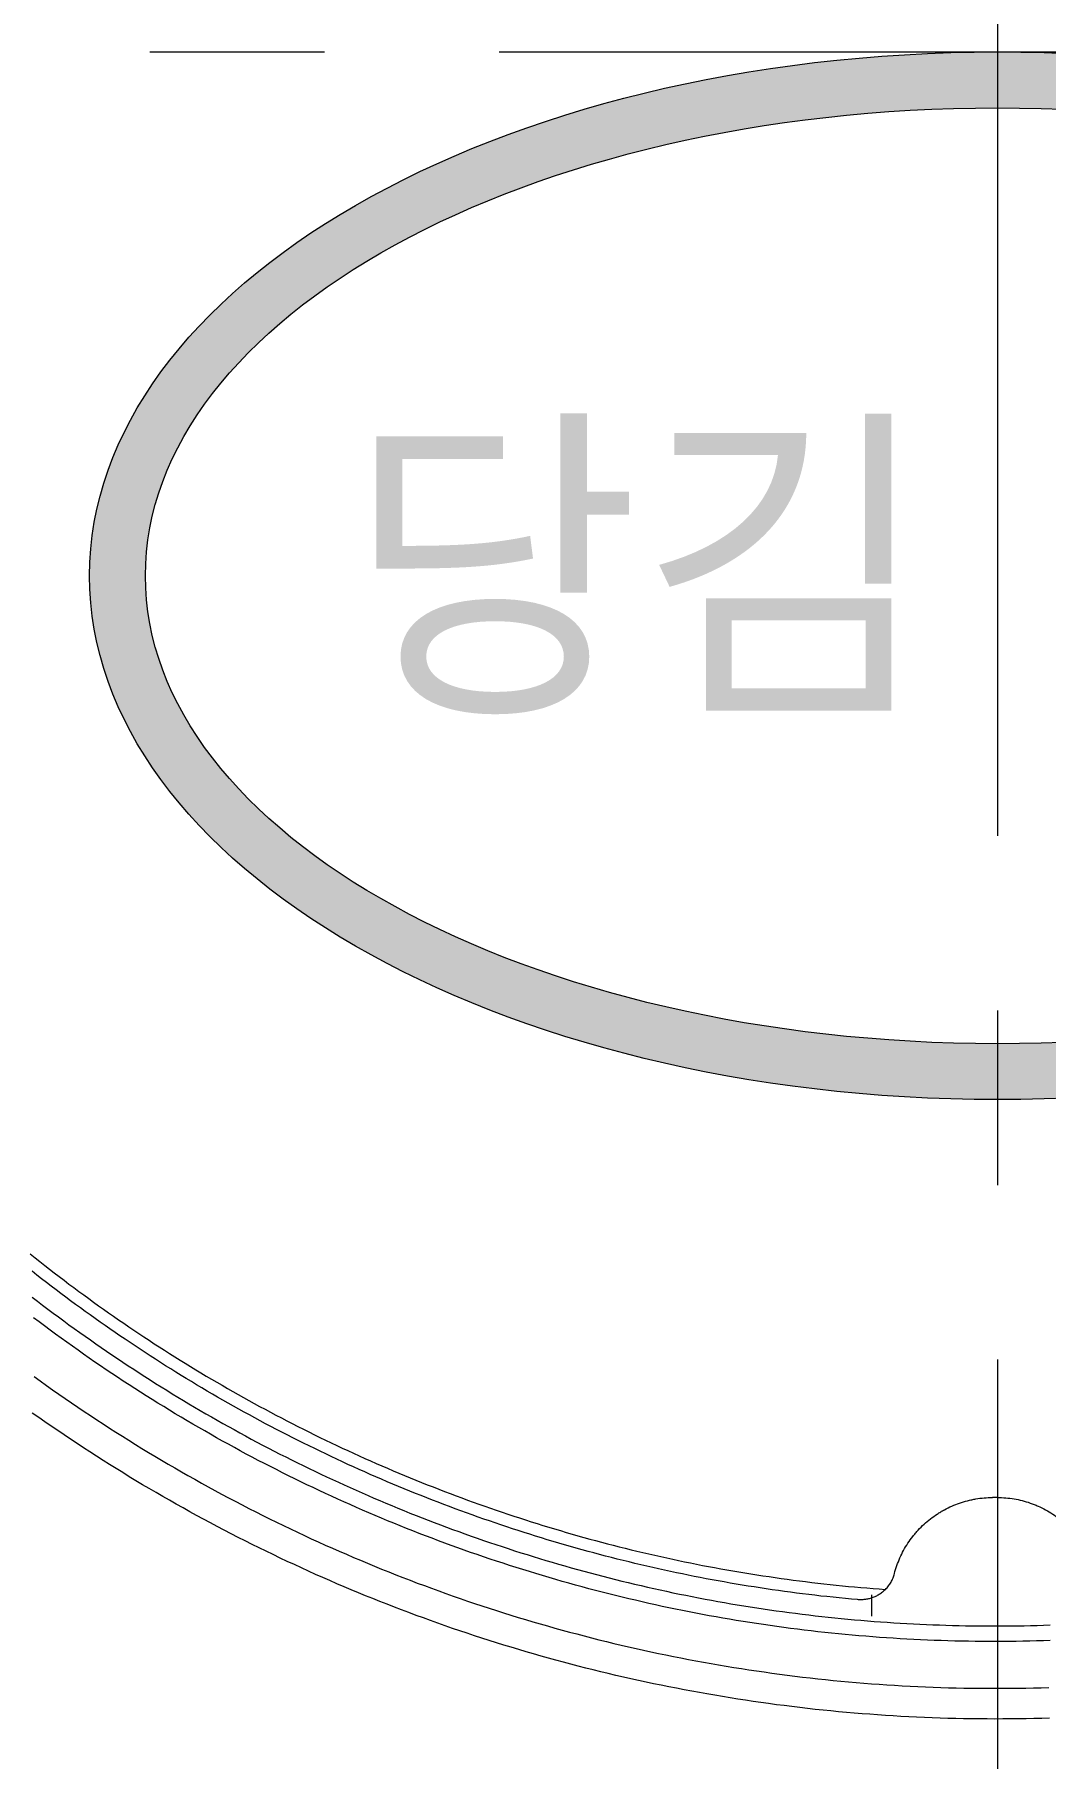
# Model space of a CAD drawing. Header units: millimetres. Extents: x 2029 to 2623, y -1230 to -810.
# Drawn here: x 2193.89 to 2208.36, y -1132.99 to -1108.3 of the extents above; entities that cross this region are included whole.
import ezdxf

# ---------------------------------------------------------------- set-up
doc = ezdxf.new("R2010")
doc.units = ezdxf.units.MM
doc.header["$LTSCALE"] = 10
doc.linetypes.add('CENTER', pattern=[2, 1.25, -0.25, 0.25, -0.25])
for name, color, linetype in [('00_COMPONENTS', 7, 'Continuous'), ('CENTER', 1, 'CENTER'), ('CL', 1, 'CENTER'), ('D', 2, 'Continuous')]:
    doc.layers.add(name, color=color, linetype=linetype)

msp = doc.modelspace()

# ---------------------------------------------------------------- hatches: boundary and pattern name
at = {"layer": 'D', "lineweight": 5}
h = msp.add_hatch(color=256, dxfattribs=at)
h.dxf.hatch_style = 1
h.paths.add_polyline_path([(2209.709, -1099.468), (2208.655, -1099.468), (2208.604, -1099.519, -0.283727), (2208.766, -1100.111), (2208.766, -1101.879, -0.280715), (2208.559, -1102.54), (2208.559, -1102.553), (2209.684, -1102.553, 0.442993), (2211.443, -1100.983, 0.459327)])
h.paths.add_polyline_path([(2209.243, -1099.858), (2209.666, -1099.806, -0.485797), (2210.909, -1101.04, -0.453459), (2209.586, -1102.216), (2209.243, -1102.184)], flags=16)
h.paths.add_polyline_path([(2207.676, -1097.676), (2207.23, -1097.676), (2207.23, -1097.69, -0.29577), (2207.437, -1098.337), (2207.437, -1100.686), (2207.676, -1100.447)])
h.paths.add_polyline_path([(2207.676, -1096.169), (2207.182, -1096.661), (2207.676, -1097.155)])
h.paths.add_polyline_path([(2207.676, -1096.169), (2207.676, -1096.169), (2207.676, -1097.155), (2207.676, -1097.155), (2208.17, -1096.662)])
h.paths.add_polyline_path([(2207.915, -1100.208), (2207.676, -1100.447), (2207.676, -1102.551), (2208.122, -1102.551), (2208.122, -1102.537, -0.290341), (2207.915, -1101.895)])
h.paths.add_polyline_path([(2207.676, -1100.447), (2207.437, -1100.686), (2207.437, -1101.895, -0.293084), (2207.23, -1102.537), (2207.23, -1102.551), (2207.676, -1102.551)])
h.paths.add_polyline_path([(2207.915, -1098.337, -0.288504), (2208.122, -1097.69), (2208.122, -1097.676), (2207.676, -1097.676), (2207.676, -1100.447), (2207.915, -1100.208)])
h.paths.add_polyline_path([(2213.588, -1099.726, -0.035458), (2213.763, -1099.748), (2214.075, -1099.436, 0.070819), (2213.621, -1099.389, 0.421412), (2211.863, -1101.001, 0.085426), (2211.962, -1101.549), (2212.399, -1101.112, -0.030067), (2212.397, -1100.96, -0.443865)])
h.paths.add_polyline_path([(2212.399, -1101.112), (2211.962, -1101.549, 0.327222), (2213.574, -1102.629, 0.419766), (2215.3, -1100.978, 0.339272), (2214.075, -1099.436), (2213.763, -1099.748, -0.381923), (2214.765, -1101.072, -0.44362), (2213.598, -1102.291, -0.378048)])
h.paths.add_polyline_path([(2216.629, -1102.27, -0.152451), (2215.458, -1101.833), (2215.604, -1102.459, 0.057412), (2216.286, -1102.613)])
h.paths.add_polyline_path([(2218.211, -1101.429, 0.098614), (2217.981, -1100.918), (2217.519, -1101.381, -0.053331), (2217.602, -1101.614, -0.384932), (2216.709, -1102.273, -0.009581), (2216.629, -1102.27), (2216.286, -1102.613, 0.029314), (2216.644, -1102.631, 0.40639)])
h.paths.add_polyline_path([(2217.087, -1100.343, -0.278524), (2216.152, -1099.513, -0.426841), (2216.961, -1098.931, -0.173961), (2217.864, -1099.262), (2217.864, -1098.696), (2217.009, -1098.573, 0.420899), (2215.543, -1099.578, 0.317624), (2216.669, -1100.741, -0.241901), (2217.519, -1101.381), (2217.981, -1100.918, 0.192215)])
h.paths.add_polyline_path([(2206.097, -1098.964, 0.325259), (2206.566, -1098.356, 0.448332), (2205.586, -1097.676), (2205.059, -1097.676), (2204.69, -1098.045, -0.117096), (2204.681, -1098.332), (2204.681, -1100.1, -0.291562), (2204.475, -1100.747), (2204.475, -1100.761), (2205.248, -1100.761, 0.11383), (2206.299, -1100.616, 0.285054), (2206.861, -1099.795, 0.372929)])
h.paths.add_polyline_path([(2206.341, -1099.837, -0.477527), (2205.568, -1100.423), (2205.159, -1100.386), (2205.159, -1099.228), (2205.488, -1099.209, -0.446211)], flags=16)
h.paths.add_polyline_path([(2205.314, -1098.919), (2205.159, -1098.919), (2205.159, -1098), (2205.474, -1097.966, -0.454212), (2206.055, -1098.431, -0.41405)], flags=16)
h.paths.add_polyline_path([(2205.059, -1097.676), (2204.475, -1097.676), (2204.475, -1097.69, -0.172212), (2204.69, -1098.045)], flags=17)
h.paths.add_polyline_path([(2202.447, -1097.596, 0.421604), (2200.688, -1099.209, 0.343841), (2201.944, -1100.791), (2202.257, -1100.478, -0.374627), (2201.223, -1099.167, -0.443793), (2202.414, -1097.934, -0.390315), (2203.595, -1099.14), (2204.041, -1098.694, 0.332018)])
h.paths.add_polyline_path([(2204.126, -1099.186, 0.077541), (2204.041, -1098.694), (2203.595, -1099.14, -0.028036), (2203.591, -1099.279, -0.443543), (2202.423, -1100.498, -0.033066), (2202.257, -1100.478), (2201.944, -1100.791, 0.070265), (2202.401, -1100.836, 0.419553)])
h.paths.add_polyline_path([(2198.131, -1096.855), (2196.77, -1096.855, -0.236718), (2196.962, -1097.447), (2196.961, -1097.553), (2196.96, -1097.643), (2196.96, -1099.899), (2196.96, -1100.002), (2196.961, -1100.097, -0.244078), (2196.736, -1100.728), (2198.101, -1100.728, 0.439722), (2200.312, -1098.756, 0.459902)])
h.paths.add_polyline_path([(2199.78, -1098.828, -0.445845), (2197.979, -1100.388), (2197.515, -1100.345), (2197.487, -1100.339), (2197.487, -1097.269), (2197.514, -1097.263), (2198.086, -1097.195, -0.48335)], flags=16)
h.paths.add_polyline_path([(2197.238, -1101.587), (2196.879, -1101.587), (2196.879, -1101.59, -0.308202), (2196.944, -1101.786), (2196.944, -1102.339), (2196.879, -1102.546), (2196.879, -1102.55), (2197.231, -1102.55, 0.44202), (2197.78, -1102.059, 0.46008)])
h.paths.add_polyline_path([(2197.613, -1102.077, -0.453726), (2197.2, -1102.445), (2197.093, -1102.434), (2197.093, -1101.708), (2197.225, -1101.691, -0.486245)], flags=16)
h.paths.add_polyline_path([(2198.321, -1101.587), (2198.091, -1101.587), (2198.091, -1101.59, -0.512502), (2198.112, -1101.727), (2197.868, -1102.338), (2197.726, -1102.546), (2197.83, -1102.55), (2197.995, -1102.55), (2197.995, -1102.546, -0.551776), (2197.966, -1102.395), (2198.042, -1102.188), (2198.41, -1102.188), (2198.49, -1102.395, -0.621846), (2198.47, -1102.546), (2198.47, -1102.55), (2198.771, -1102.55), (2198.771, -1102.546), (2198.627, -1102.338)])
h.paths.add_polyline_path([(2198.08, -1102.08), (2198.225, -1101.711), (2198.369, -1102.08)], flags=16)
h.paths.add_polyline_path([(2199.293, -1101.966), (2199.289, -1101.966), (2199.224, -1101.974), (2199.05, -1101.974), (2199.05, -1101.702), (2199.2, -1101.691), (2199.373, -1101.75), (2199.377, -1101.75), (2199.377, -1101.579), (2199.373, -1101.579), (2199.304, -1101.587), (2198.834, -1101.587), (2198.834, -1101.59, -0.295922), (2198.901, -1101.793), (2198.901, -1102.345, -0.297266), (2198.834, -1102.546), (2198.834, -1102.55), (2199.446, -1102.55), (2199.511, -1102.359), (2199.508, -1102.359), (2199.237, -1102.445), (2199.05, -1102.428), (2199.05, -1102.08), (2199.159, -1102.08), (2199.289, -1102.121), (2199.293, -1102.121)])
h.paths.add_polyline_path([(2199.813, -1101.793, -0.292936), (2199.878, -1101.59), (2199.878, -1101.587), (2199.599, -1101.587), (2199.599, -1101.59, -0.291903), (2199.664, -1101.793), (2199.664, -1102.345, -0.293234), (2199.599, -1102.546), (2199.599, -1102.55), (2200.184, -1102.55), (2200.212, -1102.523), (2200.277, -1102.355), (2200.273, -1102.355), (2200.013, -1102.445), (2199.813, -1102.432)])
h.paths.add_polyline_path([(2200.565, -1101.793, -0.285971), (2200.63, -1101.59), (2200.63, -1101.587), (2200.352, -1101.587), (2200.352, -1101.59, -0.294911), (2200.416, -1101.793), (2200.416, -1102.318), (2200.565, -1102.169)])
h.paths.add_polyline_path([(2200.565, -1102.345), (2200.565, -1102.169), (2200.416, -1102.318), (2200.416, -1102.345, -0.289174), (2200.352, -1102.546), (2200.352, -1102.55), (2200.63, -1102.55), (2200.63, -1102.546, -0.28827)])
h.paths.add_polyline_path([(2200.949, -1101.785), (2200.822, -1101.913), (2200.763, -1102.341), (2200.681, -1102.546), (2200.681, -1102.55), (2200.92, -1102.55), (2200.92, -1102.546), (2200.873, -1102.362)])
h.paths.add_polyline_path([(2201.08, -1101.655), (2201.079, -1101.653), (2201.058, -1101.587), (2200.801, -1101.587), (2200.801, -1101.59), (2200.847, -1101.727), (2200.822, -1101.913), (2200.949, -1101.785), (2200.957, -1101.731), (2200.971, -1101.764)])
h.paths.add_polyline_path([(2201.08, -1101.655), (2200.971, -1101.764), (2201.235, -1102.393), (2201.364, -1102.569), (2201.692, -1101.73), (2201.776, -1102.436), (2201.716, -1102.546), (2201.716, -1102.55), (2201.998, -1102.55), (2201.998, -1102.546), (2201.924, -1102.397), (2201.827, -1101.677), (2201.873, -1101.59), (2201.873, -1101.587), (2201.619, -1101.587), (2201.597, -1101.678), (2201.354, -1102.3)])
edge = h.paths.add_edge_path()
edge.add_ellipse((2207.676, -1116.051), major_axis=(-13, 0), ratio=0.576923, start_angle=270, end_angle=450)
edge.add_line((2207.676, -1123.551), (2207.676, -1122.751))
edge.add_ellipse((2207.676, -1116.051), major_axis=(-12.2, 0), ratio=0.54918, start_angle=270.0001, end_angle=450, ccw=False)
edge.add_line((2207.676, -1109.351), (2207.676, -1108.551))
edge = h.paths.add_edge_path()
edge.add_ellipse((2207.676, -1116.051), major_axis=(-13, 0), ratio=0.576923, start_angle=90.0002, end_angle=269.9998)
edge.add_line((2207.676, -1108.551), (2207.676, -1109.351))
edge.add_ellipse((2207.676, -1116.051), major_axis=(-12.2, 0), ratio=0.54918, start_angle=90.0002, end_angle=269.9999, ccw=False)
edge.add_line((2207.676, -1122.751), (2207.676, -1123.551))

# ---------------------------------------------------------------- linework, layer by layer
at = {"layer": '00_COMPONENTS', "lineweight": 5}
msp.add_line((2205.875, -1130.949), (2205.875, -1130.644), dxfattribs=at)
for points in [[(2193.826, -1125.761), (2193.895, -1125.816), (2193.964, -1125.871), (2194.033, -1125.925), (2194.102, -1125.979), (2194.171, -1126.033), (2194.241, -1126.086), (2194.311, -1126.139), (2194.381, -1126.192), (2194.451, -1126.244), (2194.521, -1126.297), (2194.592, -1126.348), (2194.663, -1126.4), (2194.734, -1126.451), (2194.805, -1126.503), (2194.876, -1126.553), (2194.948, -1126.604), (2195.019, -1126.654), (2195.091, -1126.704), (2195.164, -1126.754), (2195.236, -1126.803), (2195.309, -1126.852), (2195.381, -1126.901), (2195.454, -1126.949), (2195.527, -1126.998), (2195.601, -1127.046), (2195.674, -1127.093), (2195.748, -1127.141), (2195.822, -1127.188), (2195.896, -1127.234), (2195.971, -1127.281), (2196.045, -1127.327), (2196.12, -1127.373), (2196.195, -1127.419), (2196.27, -1127.464), (2196.345, -1127.509), (2196.421, -1127.554), (2196.497, -1127.598), (2196.573, -1127.642), (2196.649, -1127.686), (2196.725, -1127.73), (2196.802, -1127.773), (2196.879, -1127.816), (2196.956, -1127.859), (2197.033, -1127.902), (2197.11, -1127.944), (2197.188, -1127.986), (2197.266, -1128.027), (2197.344, -1128.068), (2197.422, -1128.109), (2197.5, -1128.15), (2197.579, -1128.19), (2197.658, -1128.231), (2197.737, -1128.27), (2197.816, -1128.31), (2197.895, -1128.349), (2197.975, -1128.388), (2198.055, -1128.427), (2198.135, -1128.465), (2198.215, -1128.503), (2198.295, -1128.541), (2198.376, -1128.578), (2198.456, -1128.615), (2198.537, -1128.652), (2198.618, -1128.689), (2198.699, -1128.725), (2198.78, -1128.76), (2198.861, -1128.796), (2198.942, -1128.831), (2199.023, -1128.865), (2199.104, -1128.899), (2199.186, -1128.933), (2199.267, -1128.967), (2199.349, -1129), (2199.431, -1129.033), (2199.512, -1129.066), (2199.594, -1129.098), (2199.676, -1129.13), (2199.758, -1129.162), (2199.84, -1129.193), (2199.923, -1129.224), (2200.005, -1129.254), (2200.087, -1129.285), (2200.17, -1129.314), (2200.252, -1129.344), (2200.335, -1129.373), (2200.418, -1129.402), (2200.5, -1129.431), (2200.583, -1129.459), (2200.666, -1129.487), (2200.749, -1129.515), (2200.833, -1129.542), (2200.916, -1129.569), (2200.999, -1129.595), (2201.083, -1129.622), (2201.166, -1129.648), (2201.25, -1129.673), (2201.333, -1129.698), (2201.417, -1129.723), (2201.501, -1129.748), (2201.585, -1129.772), (2201.669, -1129.796), (2201.753, -1129.82), (2201.837, -1129.843), (2201.922, -1129.866), (2202.006, -1129.888), (2202.091, -1129.91), (2202.175, -1129.932), (2202.26, -1129.954), (2202.345, -1129.975), (2202.429, -1129.996), (2202.514, -1130.016), (2202.599, -1130.037), (2202.684, -1130.057), (2202.77, -1130.076), (2202.855, -1130.095), (2202.94, -1130.114), (2203.026, -1130.133), (2203.111, -1130.151), (2203.197, -1130.169), (2203.283, -1130.186), (2203.368, -1130.203), (2203.454, -1130.22), (2203.54, -1130.236), (2203.626, -1130.253), (2203.713, -1130.268), (2203.799, -1130.284), (2203.885, -1130.299), (2203.972, -1130.314), (2204.058, -1130.328), (2204.145, -1130.342), (2204.231, -1130.356), (2204.318, -1130.369), (2204.405, -1130.382), (2204.492, -1130.395), (2204.579, -1130.407), (2204.666, -1130.419), (2204.753, -1130.431), (2204.841, -1130.442), (2204.928, -1130.453), (2205.016, -1130.464), (2205.103, -1130.474), (2205.191, -1130.484), (2205.279, -1130.494), (2205.367, -1130.503), (2205.455, -1130.512), (2205.543, -1130.521), (2205.631, -1130.529), (2205.719, -1130.537), (2205.807, -1130.544), (2205.896, -1130.551), (2205.984, -1130.558), (2206.073, -1130.565)], [(2205.673, -1130.711), (2205.586, -1130.703), (2205.498, -1130.695), (2205.41, -1130.686), (2205.323, -1130.677), (2205.235, -1130.668), (2205.148, -1130.659), (2205.061, -1130.649), (2204.973, -1130.638), (2204.886, -1130.628), (2204.799, -1130.617), (2204.712, -1130.605), (2204.626, -1130.594), (2204.539, -1130.581), (2204.452, -1130.569), (2204.366, -1130.556), (2204.279, -1130.543), (2204.193, -1130.53), (2204.107, -1130.516), (2204.02, -1130.502), (2203.934, -1130.488), (2203.848, -1130.473), (2203.763, -1130.458), (2203.677, -1130.443), (2203.591, -1130.427), (2203.505, -1130.411), (2203.42, -1130.395), (2203.335, -1130.378), (2203.249, -1130.361), (2203.164, -1130.343), (2203.079, -1130.326), (2202.994, -1130.308), (2202.909, -1130.289), (2202.824, -1130.271), (2202.739, -1130.252), (2202.654, -1130.232), (2202.57, -1130.213), (2202.485, -1130.193), (2202.401, -1130.172), (2202.317, -1130.151), (2202.232, -1130.13), (2202.148, -1130.109), (2202.064, -1130.087), (2201.98, -1130.065), (2201.896, -1130.043), (2201.813, -1130.02), (2201.729, -1129.998), (2201.645, -1129.974), (2201.562, -1129.951), (2201.478, -1129.927), (2201.395, -1129.902), (2201.312, -1129.878), (2201.229, -1129.853), (2201.146, -1129.827), (2201.063, -1129.802), (2200.98, -1129.776), (2200.897, -1129.75), (2200.814, -1129.723), (2200.732, -1129.696), (2200.649, -1129.669), (2200.567, -1129.641), (2200.485, -1129.613), (2200.402, -1129.585), (2200.32, -1129.557), (2200.238, -1129.528), (2200.156, -1129.499), (2200.074, -1129.469), (2199.993, -1129.439), (2199.911, -1129.409), (2199.829, -1129.379), (2199.748, -1129.348), (2199.666, -1129.317), (2199.585, -1129.285), (2199.504, -1129.254), (2199.423, -1129.222), (2199.341, -1129.189), (2199.261, -1129.156), (2199.18, -1129.123), (2199.099, -1129.09), (2199.018, -1129.056), (2198.938, -1129.022), (2198.857, -1128.988), (2198.777, -1128.953), (2198.696, -1128.918), (2198.616, -1128.883), (2198.536, -1128.847), (2198.456, -1128.811), (2198.376, -1128.774), (2198.296, -1128.738), (2198.216, -1128.701), (2198.137, -1128.663), (2198.057, -1128.625), (2197.978, -1128.587), (2197.899, -1128.549), (2197.82, -1128.51), (2197.741, -1128.472), (2197.663, -1128.432), (2197.584, -1128.393), (2197.506, -1128.353), (2197.428, -1128.313), (2197.351, -1128.273), (2197.273, -1128.232), (2197.196, -1128.192), (2197.119, -1128.151), (2197.042, -1128.109), (2196.965, -1128.067), (2196.889, -1128.025), (2196.813, -1127.983), (2196.736, -1127.941), (2196.661, -1127.898), (2196.585, -1127.855), (2196.509, -1127.811), (2196.434, -1127.768), (2196.359, -1127.724), (2196.284, -1127.679), (2196.209, -1127.635), (2196.135, -1127.59), (2196.06, -1127.545), (2195.986, -1127.5), (2195.912, -1127.454), (2195.838, -1127.408), (2195.765, -1127.362), (2195.691, -1127.315), (2195.618, -1127.269), (2195.545, -1127.222), (2195.472, -1127.174), (2195.4, -1127.127), (2195.327, -1127.079), (2195.255, -1127.031), (2195.183, -1126.982), (2195.111, -1126.934), (2195.04, -1126.885), (2194.968, -1126.835), (2194.897, -1126.786), (2194.826, -1126.736), (2194.755, -1126.686), (2194.685, -1126.635), (2194.614, -1126.585), (2194.544, -1126.534), (2194.474, -1126.483), (2194.404, -1126.431), (2194.334, -1126.379), (2194.265, -1126.327), (2194.195, -1126.275), (2194.126, -1126.222), (2194.057, -1126.169), (2193.989, -1126.116), (2193.92, -1126.063), (2193.852, -1126.009)], [(2193.854, -1126.38), (2193.929, -1126.437), (2194.003, -1126.494), (2194.078, -1126.55), (2194.154, -1126.607), (2194.229, -1126.663), (2194.305, -1126.719), (2194.381, -1126.774), (2194.457, -1126.829), (2194.534, -1126.884), (2194.611, -1126.939), (2194.687, -1126.993), (2194.764, -1127.047), (2194.841, -1127.1), (2194.919, -1127.153), (2194.996, -1127.206), (2195.074, -1127.258), (2195.152, -1127.31), (2195.23, -1127.362), (2195.308, -1127.413), (2195.386, -1127.464), (2195.465, -1127.515), (2195.544, -1127.565), (2195.622, -1127.615), (2195.702, -1127.664), (2195.781, -1127.714), (2195.86, -1127.762), (2195.94, -1127.811), (2196.019, -1127.859), (2196.099, -1127.907), (2196.18, -1127.955), (2196.26, -1128.002), (2196.34, -1128.049), (2196.421, -1128.095), (2196.502, -1128.141), (2196.583, -1128.187), (2196.664, -1128.232), (2196.745, -1128.277), (2196.827, -1128.322), (2196.908, -1128.367), (2196.99, -1128.411), (2197.072, -1128.454), (2197.154, -1128.498), (2197.237, -1128.541), (2197.319, -1128.583), (2197.402, -1128.626), (2197.485, -1128.668), (2197.568, -1128.709), (2197.651, -1128.751), (2197.734, -1128.792), (2197.818, -1128.832), (2197.902, -1128.873), (2197.985, -1128.913), (2198.069, -1128.952), (2198.154, -1128.991), (2198.238, -1129.03), (2198.323, -1129.069), (2198.407, -1129.107), (2198.492, -1129.145), (2198.577, -1129.183), (2198.663, -1129.22), (2198.748, -1129.257), (2198.834, -1129.293), (2198.92, -1129.33), (2199.005, -1129.365), (2199.092, -1129.401), (2199.178, -1129.436), (2199.264, -1129.471), (2199.351, -1129.505), (2199.438, -1129.54), (2199.525, -1129.573), (2199.612, -1129.607), (2199.699, -1129.64), (2199.787, -1129.673), (2199.874, -1129.705), (2199.962, -1129.737), (2200.05, -1129.769), (2200.138, -1129.8), (2200.227, -1129.831), (2200.315, -1129.862), (2200.404, -1129.892), (2200.493, -1129.922), (2200.582, -1129.952), (2200.671, -1129.981), (2200.761, -1130.01), (2200.85, -1130.039), (2200.94, -1130.067), (2201.03, -1130.095), (2201.12, -1130.122), (2201.21, -1130.15), (2201.301, -1130.176), (2201.391, -1130.203), (2201.481, -1130.229), (2201.572, -1130.254), (2201.662, -1130.279), (2201.753, -1130.304), (2201.844, -1130.329), (2201.935, -1130.353), (2202.025, -1130.376), (2202.116, -1130.4), (2202.207, -1130.423), (2202.298, -1130.445), (2202.39, -1130.467), (2202.481, -1130.489), (2202.572, -1130.511), (2202.664, -1130.532), (2202.755, -1130.552), (2202.847, -1130.572), (2202.938, -1130.592), (2203.03, -1130.612), (2203.122, -1130.631), (2203.213, -1130.649), (2203.305, -1130.668), (2203.397, -1130.685), (2203.489, -1130.703), (2203.582, -1130.72), (2203.674, -1130.737), (2203.766, -1130.753), (2203.859, -1130.769), (2203.951, -1130.785), (2204.043, -1130.8), (2204.136, -1130.815), (2204.229, -1130.829), (2204.322, -1130.843), (2204.414, -1130.857), (2204.507, -1130.87), (2204.6, -1130.883), (2204.693, -1130.895), (2204.786, -1130.907), (2204.88, -1130.919), (2204.973, -1130.93), (2205.066, -1130.941), (2205.16, -1130.952), (2205.253, -1130.962), (2205.347, -1130.972), (2205.44, -1130.981), (2205.534, -1130.99), (2205.628, -1130.999), (2205.722, -1131.007), (2205.816, -1131.015), (2205.909, -1131.022), (2206.003, -1131.029), (2206.097, -1131.036), (2206.191, -1131.042), (2206.284, -1131.048), (2206.378, -1131.053), (2206.472, -1131.058), (2206.565, -1131.063), (2206.659, -1131.067), (2206.752, -1131.071), (2206.846, -1131.074), (2206.939, -1131.077), (2207.033, -1131.08), (2207.126, -1131.082), (2207.219, -1131.084), (2207.313, -1131.086), (2207.406, -1131.087), (2207.499, -1131.088), (2207.592, -1131.088), (2207.686, -1131.088), (2207.779, -1131.088), (2207.872, -1131.087), (2207.965, -1131.086), (2208.058, -1131.084), (2208.151, -1131.082), (2208.244, -1131.08), (2208.337, -1131.078), (2208.43, -1131.074)], [(2208.431, -1131.297), (2208.334, -1131.3), (2208.237, -1131.303), (2208.139, -1131.306), (2208.042, -1131.307), (2207.944, -1131.309), (2207.847, -1131.31), (2207.749, -1131.311), (2207.652, -1131.311), (2207.554, -1131.311), (2207.456, -1131.31), (2207.359, -1131.309), (2207.261, -1131.308), (2207.163, -1131.306), (2207.066, -1131.304), (2206.968, -1131.301), (2206.87, -1131.298), (2206.772, -1131.294), (2206.674, -1131.291), (2206.576, -1131.286), (2206.478, -1131.281), (2206.38, -1131.276), (2206.282, -1131.271), (2206.184, -1131.265), (2206.086, -1131.258), (2205.988, -1131.251), (2205.89, -1131.244), (2205.791, -1131.236), (2205.693, -1131.228), (2205.595, -1131.219), (2205.497, -1131.21), (2205.398, -1131.201), (2205.3, -1131.191), (2205.202, -1131.18), (2205.105, -1131.17), (2205.007, -1131.159), (2204.909, -1131.147), (2204.811, -1131.135), (2204.714, -1131.123), (2204.616, -1131.11), (2204.519, -1131.096), (2204.422, -1131.083), (2204.324, -1131.069), (2204.227, -1131.054), (2204.13, -1131.039), (2204.033, -1131.024), (2203.936, -1131.008), (2203.839, -1130.992), (2203.743, -1130.975), (2203.646, -1130.958), (2203.549, -1130.941), (2203.453, -1130.923), (2203.357, -1130.904), (2203.26, -1130.886), (2203.164, -1130.867), (2203.068, -1130.847), (2202.972, -1130.827), (2202.876, -1130.807), (2202.78, -1130.786), (2202.684, -1130.764), (2202.588, -1130.743), (2202.492, -1130.721), (2202.397, -1130.698), (2202.301, -1130.675), (2202.206, -1130.652), (2202.111, -1130.628), (2202.015, -1130.604), (2201.92, -1130.579), (2201.825, -1130.554), (2201.73, -1130.529), (2201.635, -1130.503), (2201.54, -1130.477), (2201.445, -1130.45), (2201.351, -1130.423), (2201.256, -1130.395), (2201.162, -1130.367), (2201.067, -1130.339), (2200.973, -1130.31), (2200.879, -1130.281), (2200.785, -1130.252), (2200.691, -1130.222), (2200.597, -1130.191), (2200.504, -1130.161), (2200.41, -1130.13), (2200.317, -1130.098), (2200.224, -1130.066), (2200.132, -1130.034), (2200.039, -1130.002), (2199.947, -1129.969), (2199.855, -1129.935), (2199.763, -1129.902), (2199.671, -1129.867), (2199.58, -1129.833), (2199.488, -1129.798), (2199.397, -1129.763), (2199.306, -1129.727), (2199.215, -1129.691), (2199.125, -1129.655), (2199.034, -1129.618), (2198.944, -1129.581), (2198.854, -1129.544), (2198.764, -1129.506), (2198.675, -1129.468), (2198.585, -1129.429), (2198.496, -1129.39), (2198.407, -1129.351), (2198.318, -1129.311), (2198.229, -1129.271), (2198.141, -1129.231), (2198.052, -1129.19), (2197.964, -1129.149), (2197.876, -1129.107), (2197.788, -1129.065), (2197.701, -1129.023), (2197.613, -1128.98), (2197.526, -1128.937), (2197.439, -1128.894), (2197.352, -1128.85), (2197.265, -1128.806), (2197.179, -1128.762), (2197.092, -1128.717), (2197.006, -1128.671), (2196.92, -1128.626), (2196.834, -1128.58), (2196.749, -1128.534), (2196.664, -1128.487), (2196.578, -1128.44), (2196.493, -1128.392), (2196.408, -1128.344), (2196.324, -1128.296), (2196.239, -1128.248), (2196.155, -1128.199), (2196.071, -1128.149), (2195.987, -1128.099), (2195.903, -1128.049), (2195.82, -1127.999), (2195.737, -1127.948), (2195.653, -1127.897), (2195.571, -1127.845), (2195.488, -1127.793), (2195.405, -1127.741), (2195.323, -1127.688), (2195.241, -1127.635), (2195.159, -1127.582), (2195.077, -1127.528), (2194.995, -1127.473), (2194.914, -1127.419), (2194.833, -1127.364), (2194.752, -1127.309), (2194.671, -1127.253), (2194.59, -1127.197), (2194.51, -1127.14), (2194.429, -1127.083), (2194.349, -1127.026), (2194.269, -1126.968), (2194.19, -1126.91), (2194.11, -1126.852), (2194.031, -1126.793), (2193.952, -1126.734), (2193.873, -1126.675)], [(2193.881, -1127.516), (2193.969, -1127.58), (2194.058, -1127.643), (2194.147, -1127.706), (2194.236, -1127.769), (2194.326, -1127.831), (2194.415, -1127.893), (2194.506, -1127.954), (2194.596, -1128.015), (2194.687, -1128.076), (2194.778, -1128.136), (2194.87, -1128.196), (2194.961, -1128.255), (2195.053, -1128.314), (2195.146, -1128.372), (2195.238, -1128.43), (2195.331, -1128.488), (2195.424, -1128.545), (2195.518, -1128.602), (2195.612, -1128.659), (2195.706, -1128.715), (2195.8, -1128.77), (2195.895, -1128.825), (2195.99, -1128.88), (2196.085, -1128.934), (2196.181, -1128.988), (2196.277, -1129.042), (2196.373, -1129.095), (2196.47, -1129.148), (2196.567, -1129.2), (2196.664, -1129.252), (2196.762, -1129.303), (2196.859, -1129.354), (2196.958, -1129.405), (2197.056, -1129.455), (2197.155, -1129.505), (2197.254, -1129.554), (2197.353, -1129.602), (2197.452, -1129.651), (2197.552, -1129.698), (2197.651, -1129.746), (2197.751, -1129.792), (2197.851, -1129.839), (2197.951, -1129.884), (2198.051, -1129.93), (2198.152, -1129.974), (2198.252, -1130.019), (2198.353, -1130.062), (2198.454, -1130.106), (2198.554, -1130.148), (2198.656, -1130.191), (2198.757, -1130.232), (2198.858, -1130.274), (2198.96, -1130.314), (2199.062, -1130.355), (2199.163, -1130.394), (2199.265, -1130.434), (2199.368, -1130.473), (2199.47, -1130.511), (2199.572, -1130.549), (2199.675, -1130.586), (2199.778, -1130.623), (2199.881, -1130.659), (2199.984, -1130.695), (2200.087, -1130.731), (2200.19, -1130.766), (2200.294, -1130.8), (2200.397, -1130.834), (2200.501, -1130.867), (2200.605, -1130.9), (2200.709, -1130.933), (2200.813, -1130.965), (2200.918, -1130.996), (2201.022, -1131.027), (2201.127, -1131.058), (2201.232, -1131.088), (2201.337, -1131.118), (2201.442, -1131.147), (2201.547, -1131.175), (2201.653, -1131.203), (2201.758, -1131.231), (2201.864, -1131.258), (2201.97, -1131.285), (2202.076, -1131.311), (2202.182, -1131.337), (2202.288, -1131.362), (2202.395, -1131.387), (2202.501, -1131.411), (2202.608, -1131.435), (2202.715, -1131.458), (2202.822, -1131.481), (2202.929, -1131.503), (2203.036, -1131.525), (2203.144, -1131.546), (2203.252, -1131.567), (2203.359, -1131.587), (2203.467, -1131.607), (2203.575, -1131.626), (2203.684, -1131.645), (2203.792, -1131.663), (2203.901, -1131.681), (2204.009, -1131.698), (2204.118, -1131.715), (2204.227, -1131.731), (2204.336, -1131.747), (2204.446, -1131.763), (2204.555, -1131.777), (2204.665, -1131.792), (2204.775, -1131.805), (2204.884, -1131.819), (2204.994, -1131.831), (2205.104, -1131.844), (2205.214, -1131.855), (2205.324, -1131.867), (2205.434, -1131.877), (2205.544, -1131.887), (2205.654, -1131.897), (2205.764, -1131.906), (2205.874, -1131.915), (2205.984, -1131.923), (2206.094, -1131.93), (2206.204, -1131.937), (2206.314, -1131.944), (2206.425, -1131.95), (2206.535, -1131.955), (2206.645, -1131.96), (2206.755, -1131.965), (2206.866, -1131.968), (2206.976, -1131.972), (2207.087, -1131.975), (2207.197, -1131.977), (2207.308, -1131.979), (2207.418, -1131.98), (2207.529, -1131.981), (2207.639, -1131.981), (2207.75, -1131.981), (2207.86, -1131.98), (2207.971, -1131.979), (2208.081, -1131.977), (2208.192, -1131.975), (2208.302, -1131.972), (2208.412, -1131.968)], [(2208.423, -1132.408), (2208.311, -1132.411), (2208.199, -1132.414), (2208.087, -1132.417), (2207.975, -1132.418), (2207.863, -1132.42), (2207.751, -1132.42), (2207.639, -1132.421), (2207.527, -1132.42), (2207.415, -1132.42), (2207.303, -1132.418), (2207.191, -1132.417), (2207.079, -1132.414), (2206.967, -1132.411), (2206.855, -1132.408), (2206.743, -1132.404), (2206.631, -1132.399), (2206.519, -1132.394), (2206.407, -1132.389), (2206.295, -1132.383), (2206.184, -1132.376), (2206.072, -1132.369), (2205.96, -1132.362), (2205.849, -1132.353), (2205.737, -1132.345), (2205.625, -1132.336), (2205.514, -1132.326), (2205.402, -1132.316), (2205.291, -1132.305), (2205.179, -1132.294), (2205.068, -1132.282), (2204.956, -1132.269), (2204.845, -1132.257), (2204.734, -1132.243), (2204.622, -1132.229), (2204.511, -1132.215), (2204.4, -1132.2), (2204.289, -1132.185), (2204.179, -1132.169), (2204.068, -1132.152), (2203.958, -1132.135), (2203.847, -1132.118), (2203.737, -1132.1), (2203.627, -1132.081), (2203.517, -1132.062), (2203.408, -1132.043), (2203.298, -1132.023), (2203.189, -1132.002), (2203.08, -1131.981), (2202.971, -1131.96), (2202.862, -1131.938), (2202.753, -1131.915), (2202.644, -1131.892), (2202.536, -1131.869), (2202.428, -1131.845), (2202.319, -1131.82), (2202.211, -1131.795), (2202.104, -1131.77), (2201.996, -1131.744), (2201.888, -1131.718), (2201.781, -1131.691), (2201.674, -1131.663), (2201.567, -1131.635), (2201.46, -1131.607), (2201.353, -1131.578), (2201.246, -1131.549), (2201.14, -1131.519), (2201.033, -1131.488), (2200.927, -1131.458), (2200.821, -1131.426), (2200.715, -1131.394), (2200.609, -1131.362), (2200.504, -1131.329), (2200.398, -1131.296), (2200.293, -1131.262), (2200.188, -1131.228), (2200.083, -1131.193), (2199.978, -1131.158), (2199.873, -1131.122), (2199.769, -1131.086), (2199.664, -1131.049), (2199.56, -1131.012), (2199.456, -1130.974), (2199.352, -1130.936), (2199.248, -1130.897), (2199.144, -1130.858), (2199.041, -1130.818), (2198.938, -1130.778), (2198.834, -1130.737), (2198.731, -1130.696), (2198.628, -1130.655), (2198.526, -1130.612), (2198.423, -1130.57), (2198.321, -1130.527), (2198.218, -1130.483), (2198.116, -1130.439), (2198.014, -1130.394), (2197.912, -1130.349), (2197.811, -1130.303), (2197.709, -1130.257), (2197.608, -1130.21), (2197.506, -1130.163), (2197.405, -1130.116), (2197.304, -1130.067), (2197.204, -1130.019), (2197.103, -1129.969), (2197.002, -1129.92), (2196.902, -1129.87), (2196.802, -1129.819), (2196.703, -1129.768), (2196.603, -1129.716), (2196.504, -1129.664), (2196.405, -1129.612), (2196.307, -1129.559), (2196.209, -1129.506), (2196.111, -1129.452), (2196.014, -1129.398), (2195.916, -1129.344), (2195.82, -1129.289), (2195.723, -1129.234), (2195.627, -1129.178), (2195.531, -1129.122), (2195.435, -1129.065), (2195.34, -1129.008), (2195.245, -1128.951), (2195.15, -1128.893), (2195.056, -1128.834), (2194.962, -1128.776), (2194.868, -1128.717), (2194.774, -1128.657), (2194.681, -1128.597), (2194.588, -1128.537), (2194.496, -1128.476), (2194.403, -1128.415), (2194.311, -1128.353), (2194.22, -1128.291), (2194.128, -1128.229), (2194.037, -1128.166), (2193.947, -1128.103), (2193.856, -1128.039)]]:
    msp.add_lwpolyline(points, dxfattribs=at)
for points, knots in [([(2206.201, -1130.338), (2206.211, -1130.299), (2206.223, -1130.261), (2206.249, -1130.186), (2206.264, -1130.149), (2206.312, -1130.04), (2206.35, -1129.97), (2206.415, -1129.871), (2206.438, -1129.838), (2206.475, -1129.791), (2206.488, -1129.776), (2206.514, -1129.745), (2206.527, -1129.73), (2206.594, -1129.657), (2206.653, -1129.603), (2206.747, -1129.53), (2206.779, -1129.507), (2206.829, -1129.474), (2206.846, -1129.464), (2206.881, -1129.443), (2206.898, -1129.433), (2206.986, -1129.386), (2207.059, -1129.354), (2207.172, -1129.315), (2207.21, -1129.304), (2207.268, -1129.289), (2207.288, -1129.284), (2207.327, -1129.276), (2207.347, -1129.272), (2207.446, -1129.256), (2207.525, -1129.249), (2207.606, -1129.249)], [0, 0, 0, 0, 0.0625, 0.0625, 0.125, 0.125, 0.25, 0.25, 0.3125, 0.3125, 0.34375, 0.34375, 0.375, 0.375, 0.5, 0.5, 0.5625, 0.5625, 0.59375, 0.59375, 0.625, 0.625, 0.75, 0.75, 0.8125, 0.8125, 0.84375, 0.84375, 0.875, 0.875, 1, 1, 1, 1]), ([(2207.676, -1129.249), (2207.756, -1129.249), (2207.915, -1129.262), (2208.07, -1129.301), (2208.165, -1129.334), (2208.184, -1129.341), (2208.221, -1129.356), (2208.277, -1129.379), (2208.33, -1129.405), (2208.435, -1129.462), (2208.502, -1129.505), (2208.581, -1129.567), (2208.597, -1129.579), (2208.627, -1129.605), (2208.672, -1129.645), (2208.714, -1129.687), (2208.795, -1129.774), (2208.844, -1129.837), (2208.899, -1129.921), (2208.909, -1129.938), (2208.93, -1129.972), (2208.96, -1130.024), (2208.986, -1130.078), (2209.034, -1130.186), (2209.06, -1130.261), (2209.08, -1130.338)], [0, 0, 0, 0, 0.125, 0.25, 0.25, 0.28125, 0.28125, 0.3125, 0.375, 0.375, 0.5, 0.5, 0.53125, 0.53125, 0.5625, 0.625, 0.625, 0.75, 0.75, 0.78125, 0.78125, 0.8125, 0.875, 0.875, 1, 1, 1, 1]), ([(2206.073, -1130.565), (2206.088, -1130.549), (2206.103, -1130.532), (2206.129, -1130.497), (2206.154, -1130.46), (2206.173, -1130.421), (2206.189, -1130.38), (2206.196, -1130.359), (2206.201, -1130.338)], [0, 0, 0, 0, 0.25, 0.25, 0.5, 0.75, 0.75, 1, 1, 1, 1]), ([(2206.073, -1130.565), (2206.059, -1130.579), (2206.044, -1130.593), (2206.02, -1130.611), (2206.012, -1130.617), (2205.996, -1130.628), (2205.988, -1130.634), (2205.964, -1130.649), (2205.947, -1130.658), (2205.914, -1130.673), (2205.897, -1130.68), (2205.871, -1130.689), (2205.862, -1130.692), (2205.845, -1130.697), (2205.819, -1130.703), (2205.776, -1130.711), (2205.742, -1130.713), (2205.716, -1130.713), (2205.708, -1130.713), (2205.69, -1130.713), (2205.682, -1130.712), (2205.673, -1130.711)], [0, 0, 0, 0, 0.125, 0.125, 0.1875, 0.1875, 0.25, 0.25, 0.375, 0.375, 0.5, 0.5, 0.5625, 0.5625, 0.625, 0.75, 0.875, 0.875, 0.9375, 0.9375, 1, 1, 1, 1])]:
    msp.add_open_spline(points, degree=3, knots=knots, dxfattribs=at)
msp.add_open_spline([(2207.676, -1129.249), (2207.652, -1129.249), (2207.629, -1129.249), (2207.606, -1129.249)], degree=3, dxfattribs=at)
at = {"layer": 'CENTER', "lineweight": 5}
msp.add_line((2180.54, -1108.551), (2236.278, -1108.551), dxfattribs=at)
at = {"layer": 'CL', "lineweight": 5}
msp.add_line((2207.676, -847.275), (2207.676, -1211.381), dxfattribs=at)
at = {"layer": 'D', "lineweight": 5}
for major_axis, ratio in [((-13, 0), 0.576923), ((-12.2, 0), 0.54918)]:
    msp.add_ellipse((2207.676, -1116.051), major_axis=major_axis, ratio=ratio, dxfattribs=at)

# ---------------------------------------------------------------- texts
at = {"layer": 'D', "lineweight": 5, "insert": (2198.373, -1114.171), "char_height": 3.5, "attachment_point": 1}
msp.add_mtext_dynamic_manual_height_columns('당김 멈춤', width=76.78798, gutter_width=35, heights=[0], dxfattribs=at)

doc.saveas('drawing.dxf')
